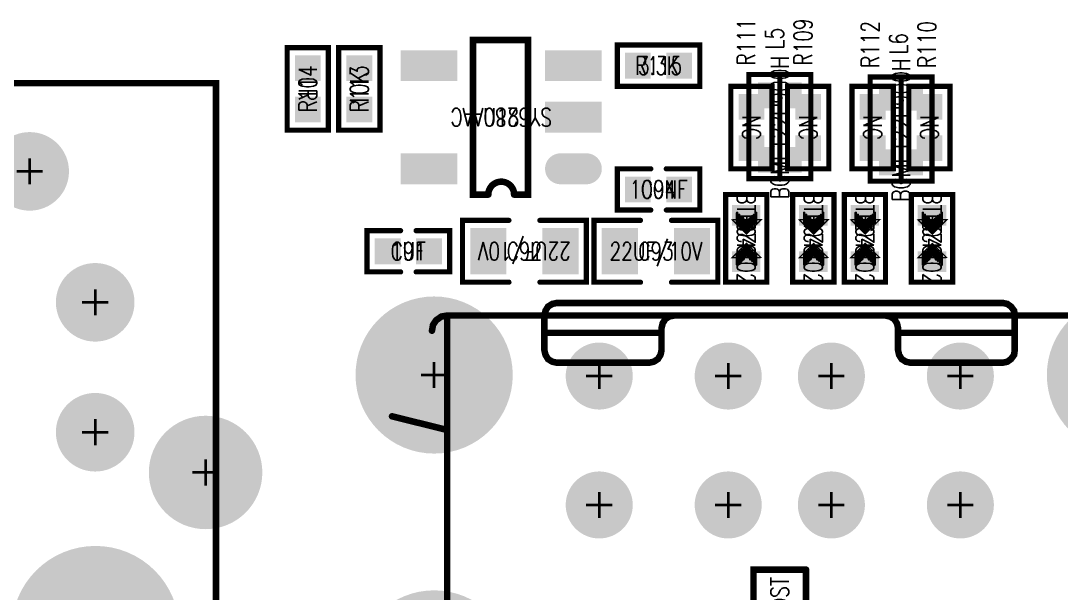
# Model space of a CAD drawing. Extents: x -4 to 157, y -7 to 87.
# Drawn here: x 74.79 to 94.95, y 5.72 to 16.82 of the extents above; entities that cross this region are included whole.
import ezdxf
from ezdxf.enums import TextEntityAlignment as Align

# ---------------------------------------------------------------- set-up
doc = ezdxf.new("R2010")
doc.units = 0
doc.linetypes.add('TRMIDX_0', pattern=[2, 1, 1])
doc.linetypes.add('TRMIDX_1', pattern=[2, 1, 1])
for name, color, linetype in [('ATTRIBUTE_01', 130, 'CONTINUOUS'), ('DRIL_PLTE_THRU_01', 3, 'CONTINUOUS'), ('DRIL_PLTE_THRU_02', 171, 'CONTINUOUS'), ('DRIL_PLTE_THRU_03', 222, 'CONTINUOUS'), ('DRIL_PLTE_THRU_04', 2, 'CONTINUOUS'), ('DRIL_SYMBOL', 254, 'CONTINUOUS'), ('PADS_BOT', 56, 'CONTINUOUS'), ('PADS_INNER', 96, 'CONTINUOUS'), ('PADS_TOP', 96, 'CONTINUOUS'), ('PART_NAME_126', 6, 'CONTINUOUS'), ('PART_TOP_2DLINE_00', 255, 'CONTINUOUS'), ('PART_TOP_2DLINE_126', 255, 'CONTINUOUS'), ('PART_TOP_COPPER_01', 255, 'CONTINUOUS')]:
    doc.layers.add(name, color=color, linetype=linetype)
doc.styles.add('W0$05', font='simplex', dxfattribs={"width": 0.75})

# ---------------------------------------------------------------- blocks, each defined once
blk = doc.blocks.new('SMOOTH_0$1')
at = {"const_width": 0.05}
blk.add_lwpolyline([(-0.025, 0, 1), (0.025, 0, 1)], format="xyb", close=True, dxfattribs=at)
blk = doc.blocks.new('PART_BODY_TOP_255')
at = {"layer": 'PART_TOP_2DLINE_126', "const_width": 0.1}
for points in [[(-0.15, 0.4), (-0.8, 0.4), (-0.8, -0.4), (-0.15, -0.4)], [(0.15, -0.4), (0.8, -0.4), (0.8, 0.4), (0.15, 0.4)]]:
    blk.add_lwpolyline(points, dxfattribs=at)
at = {"layer": 'PART_TOP_2DLINE_126'}
for p in [(-0.8, 0.4), (-0.15, 0.4), (0.15, 0.4), (0.8, 0.4), (-0.8, -0.4), (-0.15, -0.4), (0.15, -0.4), (0.8, -0.4)]:
    blk.add_blockref('SMOOTH_0$1', p, dxfattribs=at)
blk = doc.blocks.new('DRIL_HOLE_0')
blk.add_lwpolyline([(0, 0, 1), (0, 0, 1)], format="xyb", close=True)
blk = doc.blocks.new('PAD_0')
blk.add_lwpolyline([(0, 0, 1), (0, 0, 1)], format="xyb", close=True)
blk = doc.blocks.new('PAD_11')
at = {"const_width": 0.5}
blk.add_lwpolyline([(-0.25, 0), (0.25, 0)], dxfattribs=at)
blk = doc.blocks.new('STK_TOP_8')
at = {"layer": 'DRIL_PLTE_THRU_01'}
blk.add_blockref('DRIL_HOLE_0', (0, 0), dxfattribs=at)
at = {"layer": 'DRIL_PLTE_THRU_02'}
blk.add_blockref('DRIL_HOLE_0', (0, 0), dxfattribs=at)
at = {"layer": 'DRIL_PLTE_THRU_03'}
blk.add_blockref('DRIL_HOLE_0', (0, 0), dxfattribs=at)
at = {"layer": 'DRIL_PLTE_THRU_04'}
blk.add_blockref('DRIL_HOLE_0', (0, 0), dxfattribs=at)
at = {"layer": 'PADS_BOT'}
blk.add_blockref('PAD_0', (0, 0), dxfattribs=at)
at = {"layer": 'PADS_INNER'}
blk.add_blockref('PAD_0', (0, 0), dxfattribs=at)
at = {"layer": 'PADS_TOP'}
blk.add_blockref('PAD_11', (0, 0), dxfattribs=at)
blk = doc.blocks.new('SYM_TOP_6')
for name, p in [('PART_BODY_TOP_255', (0, 0)), ('STK_TOP_8', (-0.4, 0)), ('STK_TOP_8', (0.4, 0))]:
    blk.add_blockref(name, p)
blk = doc.blocks.new('PART_TOP_141')
blk.add_blockref('SYM_TOP_6', (0, 0))
at = {"layer": 'ATTRIBUTE_01', "style": 'W0$05', "width": 0.75}
blk.add_text('1UF', height=0.35, dxfattribs=at).set_placement((0, 0), align=Align.MIDDLE_CENTER)
at = {"layer": 'PART_NAME_126', "style": 'W0$05', "width": 0.75}
blk.add_text('C91', height=0.35, dxfattribs=at).set_placement((0, 0), align=Align.MIDDLE_CENTER)
blk = doc.blocks.new('PART_BODY_TOP_258')
at = {"layer": 'PART_TOP_2DLINE_126', "const_width": 0.1}
for points in [[(-0.3, 0.6), (-1.2, 0.6), (-1.2, -0.6), (-0.3, -0.6)], [(0.3, -0.6), (1.2, -0.6), (1.2, 0.6), (0.3, 0.6)]]:
    blk.add_lwpolyline(points, dxfattribs=at)
at = {"layer": 'PART_TOP_2DLINE_126'}
for p in [(-1.2, 0.6), (-0.3, 0.6), (0.3, 0.6), (1.2, 0.6), (-1.2, -0.6), (-0.3, -0.6), (0.3, -0.6), (1.2, -0.6)]:
    blk.add_blockref('SMOOTH_0$1', p, dxfattribs=at)
blk = doc.blocks.new('PAD_14')
at = {"const_width": 0.7}
blk.add_lwpolyline([(-0.45, 0), (0.45, 0)], dxfattribs=at)
blk = doc.blocks.new('STK_TOP_11')
at = {"layer": 'DRIL_PLTE_THRU_01'}
blk.add_blockref('DRIL_HOLE_0', (0, 0), dxfattribs=at)
at = {"layer": 'DRIL_PLTE_THRU_02'}
blk.add_blockref('DRIL_HOLE_0', (0, 0), dxfattribs=at)
at = {"layer": 'DRIL_PLTE_THRU_03'}
blk.add_blockref('DRIL_HOLE_0', (0, 0), dxfattribs=at)
at = {"layer": 'DRIL_PLTE_THRU_04'}
blk.add_blockref('DRIL_HOLE_0', (0, 0), dxfattribs=at)
at = {"layer": 'PADS_BOT'}
blk.add_blockref('PAD_0', (0, 0), dxfattribs=at)
at = {"layer": 'PADS_INNER'}
blk.add_blockref('PAD_0', (0, 0), dxfattribs=at)
at = {"layer": 'PADS_TOP', "rotation": 90}
blk.add_blockref('PAD_14', (0, 0), dxfattribs=at)
blk = doc.blocks.new('SYM_TOP_9')
for name, p in [('PART_BODY_TOP_258', (0, 0)), ('STK_TOP_11', (-0.7, 0)), ('STK_TOP_11', (0.7, 0))]:
    blk.add_blockref(name, p)
blk = doc.blocks.new('PART_TOP_142')
blk.add_blockref('SYM_TOP_9', (0, 0))
at = {"layer": 'ATTRIBUTE_01', "style": 'W0$05', "width": 0.75}
blk.add_text('22UF/10V', height=0.35, dxfattribs=at).set_placement((0, 0), align=Align.MIDDLE_CENTER)
at = {"layer": 'PART_NAME_126', "style": 'W0$05', "width": 0.75}
blk.add_text('C92', height=0.35, rotation=180, dxfattribs=at).set_placement((0, 0), align=Align.MIDDLE_CENTER)
blk = doc.blocks.new('PART_TOP_143')
blk.add_blockref('SYM_TOP_9', (0, 0))
at = {"layer": 'ATTRIBUTE_01', "style": 'W0$05', "width": 0.75}
blk.add_text('22UF/10V', height=0.35, dxfattribs=at).set_placement((0, 0), align=Align.MIDDLE_CENTER)
at = {"layer": 'PART_NAME_126', "style": 'W0$05', "width": 0.75}
blk.add_text('C93', height=0.35, dxfattribs=at).set_placement((0, 0), align=Align.MIDDLE_CENTER)
blk = doc.blocks.new('PART_TOP_144')
blk.add_blockref('SYM_TOP_6', (0, 0))
at = {"layer": 'ATTRIBUTE_01', "style": 'W0$05', "width": 0.75}
blk.add_text('100NF', height=0.35, dxfattribs=at).set_placement((0, 0), align=Align.MIDDLE_CENTER)
at = {"layer": 'PART_NAME_126', "style": 'W0$05', "width": 0.75}
blk.add_text('C94', height=0.35, dxfattribs=at).set_placement((0, 0), align=Align.MIDDLE_CENTER)
blk = doc.blocks.new('SMOOTH_0$0254')
at = {"const_width": 0.0127}
blk.add_lwpolyline([(-0.00635, 0, 1), (0.00635, 0, 1)], format="xyb", close=True, dxfattribs=at)
blk = doc.blocks.new('SMOOTH_0$0508')
at = {"const_width": 0.0254}
blk.add_lwpolyline([(-0.0127, 0, 1), (0.0127, 0, 1)], format="xyb", close=True, dxfattribs=at)
blk = doc.blocks.new('PART_BODY_TOP_264')
at = {"layer": 'PART_TOP_2DLINE_126', "const_width": 0.1}
blk.add_lwpolyline([(0.85, -0.4), (0.85, 0.4), (-0.85, 0.4), (-0.85, -0.4)], close=True, dxfattribs=at)
at = {"layer": 'PART_TOP_COPPER_01', "linetype": 'TRMIDX_0', "const_width": 0.0508}
for points in [[(-0.3048, 0.1905), (-0.4953, 0.1905)], [(-0.2667, 0.1524), (-0.4572, 0.1524)], [(-0.2413, 0.1143), (-0.4318, 0.1143)], [(-0.2159, 0.0889), (-0.4064, 0.0889)], [(-0.1905, 0.0635), (-0.381, 0.0635)], [(-0.1524, 0.0381), (-0.3429, 0.0381)], [(-0.1397, -0.0127), (-0.3302, -0.0127)], [(-0.127, 0.0127), (-0.3175, 0.0127)], [(-0.3048, -0.1778), (-0.4953, -0.1778)], [(-0.2667, -0.1397), (-0.4572, -0.1397)], [(-0.2286, -0.1016), (-0.4191, -0.1016)], [(-0.2032, -0.0635), (-0.3937, -0.0635)], [(-0.1651, -0.0381), (-0.3556, -0.0381)]]:
    blk.add_lwpolyline(points, dxfattribs=at)
at = {"layer": 'PART_TOP_COPPER_01', "linetype": 'TRMIDX_0', "const_width": 0.0254}
for points in [[(-0.3556, -0.2667), (-0.08255, 0.00635), (-0.36195, 0.28575), (-0.36195, -0.254), (-0.3556, -0.254)], [(-0.3048, -0.1651), (-0.1397, 0), (-0.31115, 0.17145), (-0.31115, -0.1524), (-0.3048, -0.1524)]]:
    blk.add_lwpolyline(points, close=True, dxfattribs=at)
at = {"layer": 'PART_TOP_COPPER_01', "linetype": 'TRMIDX_1', "const_width": 0.0254}
for points in [[(0.3683, 0.2794), (0.09525, 0.00635), (0.37465, -0.27305), (0.37465, 0.2667), (0.3683, 0.2667)], [(0.3175, 0.1778), (0.1524, 0.0127), (0.32385, -0.15875), (0.32385, 0.1651), (0.3175, 0.1651)]]:
    blk.add_lwpolyline(points, close=True, dxfattribs=at)
at = {"layer": 'PART_TOP_COPPER_01', "linetype": 'TRMIDX_1', "const_width": 0.0508}
for points in [[(0.3175, 0.1905), (0.508, 0.1905)], [(0.1397, 0), (0.3302, 0)], [(0.1524, 0.0254), (0.3429, 0.0254)], [(0.1651, -0.0254), (0.3556, -0.0254)], [(0.1778, 0.0508), (0.3683, 0.0508)], [(0.2159, 0.0762), (0.4064, 0.0762)], [(0.2413, 0.1143), (0.4318, 0.1143)], [(0.2794, 0.1524), (0.4699, 0.1524)], [(0.2032, -0.0508), (0.3937, -0.0508)], [(0.2286, -0.0762), (0.4191, -0.0762)], [(0.254, -0.1016), (0.4445, -0.1016)], [(0.2794, -0.1397), (0.4699, -0.1397)], [(0.3175, -0.1778), (0.508, -0.1778)]]:
    blk.add_lwpolyline(points, dxfattribs=at)
at = {"layer": 'PART_TOP_2DLINE_126'}
for p in [(-0.85, 0.4), (0.85, 0.4), (-0.85, -0.4), (0.85, -0.4)]:
    blk.add_blockref('SMOOTH_0$1', p, dxfattribs=at)
at = {"layer": 'PART_TOP_COPPER_01'}
for name, p in [('SMOOTH_0$0508', (-0.4953, 0.1905)), ('SMOOTH_0$0254', (-0.36195, 0.28575)), ('SMOOTH_0$0508', (-0.3048, 0.1905)), ('SMOOTH_0$0508', (0.3175, 0.1905)), ('SMOOTH_0$0254', (0.3683, 0.2794)), ('SMOOTH_0$0254', (0.3683, 0.2667)), ('SMOOTH_0$0254', (0.37465, 0.2667)), ('SMOOTH_0$0508', (0.508, 0.1905)), ('SMOOTH_0$0508', (-0.4572, 0.1524)), ('SMOOTH_0$0508', (-0.4318, 0.1143)), ('SMOOTH_0$0508', (-0.4064, 0.0889)), ('SMOOTH_0$0508', (-0.381, 0.0635)), ('SMOOTH_0$0508', (-0.3429, 0.0381)), ('SMOOTH_0$0508', (-0.3302, -0.0127)), ('SMOOTH_0$0508', (-0.3175, 0.0127)), ('SMOOTH_0$0254', (-0.31115, 0.17145)), ('SMOOTH_0$0508', (-0.2667, 0.1524)), ('SMOOTH_0$0508', (-0.2413, 0.1143)), ('SMOOTH_0$0508', (-0.2159, 0.0889)), ('SMOOTH_0$0508', (-0.1905, 0.0635)), ('SMOOTH_0$0508', (-0.1524, 0.0381)), ('SMOOTH_0$0508', (-0.1397, -0.0127)), ('SMOOTH_0$0508', (-0.127, 0.0127)), ('SMOOTH_0$0254', (-0.1397, 0)), ('SMOOTH_0$0254', (-0.08255, 0.00635)), ('SMOOTH_0$0254', (0.09525, 0.00635)), ('SMOOTH_0$0508', (0.1397, 0)), ('SMOOTH_0$0508', (0.1524, 0.0254)), ('SMOOTH_0$0254', (0.1524, 0.0127)), ('SMOOTH_0$0508', (0.1651, -0.0254)), ('SMOOTH_0$0508', (0.1778, 0.0508)), ('SMOOTH_0$0508', (0.2159, 0.0762)), ('SMOOTH_0$0508', (0.2413, 0.1143)), ('SMOOTH_0$0508', (0.2794, 0.1524)), ('SMOOTH_0$0254', (0.3175, 0.1778)), ('SMOOTH_0$0254', (0.3175, 0.1651)), ('SMOOTH_0$0508', (0.3302, 0)), ('SMOOTH_0$0254', (0.32385, 0.1651)), ('SMOOTH_0$0508', (0.3429, 0.0254)), ('SMOOTH_0$0508', (0.3556, -0.0254)), ('SMOOTH_0$0508', (0.3683, 0.0508)), ('SMOOTH_0$0508', (0.4064, 0.0762)), ('SMOOTH_0$0508', (0.4318, 0.1143)), ('SMOOTH_0$0508', (0.4699, 0.1524)), ('SMOOTH_0$0508', (-0.4953, -0.1778)), ('SMOOTH_0$0508', (-0.4572, -0.1397)), ('SMOOTH_0$0508', (-0.4191, -0.1016)), ('SMOOTH_0$0508', (-0.3937, -0.0635)), ('SMOOTH_0$0508', (-0.3556, -0.0381)), ('SMOOTH_0$0508', (-0.3048, -0.1778)), ('SMOOTH_0$0254', (-0.31115, -0.1524)), ('SMOOTH_0$0254', (-0.3048, -0.1524)), ('SMOOTH_0$0254', (-0.3048, -0.1651)), ('SMOOTH_0$0508', (-0.2667, -0.1397)), ('SMOOTH_0$0508', (-0.2286, -0.1016)), ('SMOOTH_0$0508', (-0.2032, -0.0635)), ('SMOOTH_0$0508', (-0.1651, -0.0381)), ('SMOOTH_0$0508', (0.2032, -0.0508)), ('SMOOTH_0$0508', (0.2286, -0.0762)), ('SMOOTH_0$0508', (0.254, -0.1016)), ('SMOOTH_0$0508', (0.2794, -0.1397)), ('SMOOTH_0$0508', (0.3175, -0.1778)), ('SMOOTH_0$0254', (0.32385, -0.15875)), ('SMOOTH_0$0508', (0.3937, -0.0508)), ('SMOOTH_0$0508', (0.4191, -0.0762)), ('SMOOTH_0$0508', (0.4445, -0.1016)), ('SMOOTH_0$0508', (0.4699, -0.1397)), ('SMOOTH_0$0508', (0.508, -0.1778)), ('SMOOTH_0$0254', (-0.36195, -0.254)), ('SMOOTH_0$0254', (-0.3556, -0.254)), ('SMOOTH_0$0254', (-0.3556, -0.2667)), ('SMOOTH_0$0254', (0.37465, -0.27305))]:
    blk.add_blockref(name, p, dxfattribs=at)
blk = doc.blocks.new('PAD_18')
at = {"const_width": 0.4}
blk.add_lwpolyline([(-0.275, 0), (0.275, 0)], dxfattribs=at)
blk = doc.blocks.new('STK_TOP_20')
at = {"layer": 'DRIL_PLTE_THRU_01'}
blk.add_blockref('DRIL_HOLE_0', (0, 0), dxfattribs=at)
at = {"layer": 'DRIL_PLTE_THRU_02'}
blk.add_blockref('DRIL_HOLE_0', (0, 0), dxfattribs=at)
at = {"layer": 'DRIL_PLTE_THRU_03'}
blk.add_blockref('DRIL_HOLE_0', (0, 0), dxfattribs=at)
at = {"layer": 'DRIL_PLTE_THRU_04'}
blk.add_blockref('DRIL_HOLE_0', (0, 0), dxfattribs=at)
at = {"layer": 'PADS_BOT'}
blk.add_blockref('PAD_0', (0, 0), dxfattribs=at)
at = {"layer": 'PADS_INNER'}
blk.add_blockref('PAD_0', (0, 0), dxfattribs=at)
at = {"layer": 'PADS_TOP', "rotation": 90}
blk.add_blockref('PAD_18', (0, 0), dxfattribs=at)
blk = doc.blocks.new('SYM_TOP_15')
for name, p in [('PART_BODY_TOP_264', (0, 0)), ('STK_TOP_20', (-0.45, 0)), ('STK_TOP_20', (0.45, 0))]:
    blk.add_blockref(name, p)
blk = doc.blocks.new('PART_TOP_163')
blk.add_blockref('SYM_TOP_15', (0, 0))
at = {"layer": 'ATTRIBUTE_01', "style": 'W0$05', "width": 0.75}
blk.add_text('BTR04G02', height=0.35, dxfattribs=at).set_placement((0, 0), align=Align.MIDDLE_CENTER)
at = {"layer": 'PART_NAME_126', "style": 'W0$05', "width": 0.75}
blk.add_text('D20', height=0.35, rotation=180, dxfattribs=at).set_placement((0, 0), align=Align.MIDDLE_CENTER)
blk = doc.blocks.new('PART_TOP_164')
blk.add_blockref('SYM_TOP_15', (0, 0))
at = {"layer": 'ATTRIBUTE_01', "style": 'W0$05', "width": 0.75}
blk.add_text('BTR04G02', height=0.35, dxfattribs=at).set_placement((0, 0), align=Align.MIDDLE_CENTER)
at = {"layer": 'PART_NAME_126', "style": 'W0$05', "width": 0.75}
blk.add_text('D21', height=0.35, rotation=180, dxfattribs=at).set_placement((0, 0), align=Align.MIDDLE_CENTER)
blk = doc.blocks.new('PART_TOP_165')
blk.add_blockref('SYM_TOP_15', (0, 0))
at = {"layer": 'ATTRIBUTE_01', "style": 'W0$05', "width": 0.75}
blk.add_text('BTR04G02', height=0.35, dxfattribs=at).set_placement((0, 0), align=Align.MIDDLE_CENTER)
at = {"layer": 'PART_NAME_126', "style": 'W0$05', "width": 0.75}
blk.add_text('D22', height=0.35, rotation=180, dxfattribs=at).set_placement((0, 0), align=Align.MIDDLE_CENTER)
blk = doc.blocks.new('PART_TOP_166')
blk.add_blockref('SYM_TOP_15', (0, 0))
at = {"layer": 'ATTRIBUTE_01', "style": 'W0$05', "width": 0.75}
blk.add_text('BTR04G02', height=0.35, dxfattribs=at).set_placement((0, 0), align=Align.MIDDLE_CENTER)
at = {"layer": 'PART_NAME_126', "style": 'W0$05', "width": 0.75}
blk.add_text('D23', height=0.35, rotation=180, dxfattribs=at).set_placement((0, 0), align=Align.MIDDLE_CENTER)
blk = doc.blocks.new('SMOOTH_0$127')
at = {"const_width": 0.0635}
blk.add_lwpolyline([(-0.03175, 0, 1), (0.03175, 0, 1)], format="xyb", close=True, dxfattribs=at)
blk = doc.blocks.new('PART_BODY_TOP_281')
at = {"layer": 'PART_TOP_2DLINE_126', "const_width": 0.127}
blk.add_lwpolyline([(13.77, -19.64), (-2.33, -19.64), (-2.33, 1.71), (13.77, 1.71)], close=True, dxfattribs=at)
at = {"layer": 'PART_TOP_2DLINE_126'}
blk.add_blockref('SMOOTH_0$127', (13.77, 1.71), dxfattribs=at)
blk = doc.blocks.new('DRIL_SYMBOL_0$9')
at = {"layer": 'DRIL_SYMBOL', "const_width": 0.0508}
for points in [[(0, -0.254), (0, 0.254)], [(-0.254, 0), (0.254, 0)]]:
    blk.add_lwpolyline(points, dxfattribs=at)
blk = doc.blocks.new('DRIL_HOLE_0$9')
at = {"const_width": 0.45}
blk.add_lwpolyline([(-0.225, 0, 1), (0.225, 0, 1)], format="xyb", close=True, dxfattribs=at)
blk.add_blockref('DRIL_SYMBOL_0$9', (0, 0))
blk = doc.blocks.new('PAD_47')
at = {"const_width": 0.55}
blk.add_lwpolyline([(0, -0.275, 1), (0, 0.275, 1)], format="xyb", close=True, dxfattribs=at)
blk = doc.blocks.new('PAD_5')
at = {"const_width": 0.762}
blk.add_lwpolyline([(0, -0.381, 1), (0, 0.381, 1)], format="xyb", close=True, dxfattribs=at)
blk = doc.blocks.new('STK_TOP_45')
at = {"layer": 'DRIL_PLTE_THRU_01'}
blk.add_blockref('DRIL_HOLE_0$9', (0, 0), dxfattribs=at)
at = {"layer": 'DRIL_PLTE_THRU_02'}
blk.add_blockref('DRIL_HOLE_0$9', (0, 0), dxfattribs=at)
at = {"layer": 'DRIL_PLTE_THRU_03'}
blk.add_blockref('DRIL_HOLE_0$9', (0, 0), dxfattribs=at)
at = {"layer": 'DRIL_PLTE_THRU_04'}
blk.add_blockref('DRIL_HOLE_0$9', (0, 0), dxfattribs=at)
at = {"layer": 'PADS_BOT'}
blk.add_blockref('PAD_5', (0, 0), dxfattribs=at)
at = {"layer": 'PADS_INNER'}
blk.add_blockref('PAD_47', (0, 0), dxfattribs=at)
at = {"layer": 'PADS_TOP'}
blk.add_blockref('PAD_5', (0, 0), dxfattribs=at)
blk = doc.blocks.new('DRIL_SYMBOL_1$6')
at = {"layer": 'DRIL_SYMBOL', "const_width": 0.0508}
for points in [[(0, -0.254), (0, 0.254)], [(-0.254, 0), (0.254, 0)]]:
    blk.add_lwpolyline(points, dxfattribs=at)
blk = doc.blocks.new('DRIL_HOLE_1$6')
at = {"const_width": 0.8}
blk.add_lwpolyline([(-0.4, 0, 1), (0.4, 0, 1)], format="xyb", close=True, dxfattribs=at)
blk.add_blockref('DRIL_SYMBOL_1$6', (0, 0))
blk = doc.blocks.new('PAD_48')
at = {"const_width": 1.1}
blk.add_lwpolyline([(0, -0.55, 1), (0, 0.55, 1)], format="xyb", close=True, dxfattribs=at)
blk = doc.blocks.new('PAD_50')
at = {"const_width": 1}
blk.add_lwpolyline([(0, -0.5, 1), (0, 0.5, 1)], format="xyb", close=True, dxfattribs=at)
blk = doc.blocks.new('STK_TOP_47')
at = {"layer": 'DRIL_PLTE_THRU_01'}
blk.add_blockref('DRIL_HOLE_1$6', (0, 0), dxfattribs=at)
at = {"layer": 'DRIL_PLTE_THRU_02'}
blk.add_blockref('DRIL_HOLE_1$6', (0, 0), dxfattribs=at)
at = {"layer": 'DRIL_PLTE_THRU_03'}
blk.add_blockref('DRIL_HOLE_1$6', (0, 0), dxfattribs=at)
at = {"layer": 'DRIL_PLTE_THRU_04'}
blk.add_blockref('DRIL_HOLE_1$6', (0, 0), dxfattribs=at)
at = {"layer": 'PADS_BOT'}
blk.add_blockref('PAD_48', (0, 0), dxfattribs=at)
at = {"layer": 'PADS_INNER'}
blk.add_blockref('PAD_48', (0, 0), dxfattribs=at)
at = {"layer": 'PADS_TOP'}
blk.add_blockref('PAD_50', (0, 0), dxfattribs=at)
blk = doc.blocks.new('DRIL_SYMBOL_3$25')
at = {"layer": 'DRIL_SYMBOL', "const_width": 0.0508}
for points in [[(0, -0.254), (0, 0.254)], [(-0.254, 0), (0.254, 0)]]:
    blk.add_lwpolyline(points, dxfattribs=at)
blk = doc.blocks.new('DRIL_HOLE_3$25')
at = {"const_width": 1.625}
blk.add_lwpolyline([(-0.8125, 0, 1), (0.8125, 0, 1)], format="xyb", close=True, dxfattribs=at)
blk.add_blockref('DRIL_SYMBOL_3$25', (0, 0))
blk = doc.blocks.new('PAD_51')
at = {"const_width": 1.625}
blk.add_lwpolyline([(0, -0.8125, 1), (0, 0.8125, 1)], format="xyb", close=True, dxfattribs=at)
blk = doc.blocks.new('STK_TOP_48')
at = {"layer": 'DRIL_PLTE_THRU_01'}
blk.add_blockref('DRIL_HOLE_3$25', (0, 0), dxfattribs=at)
at = {"layer": 'DRIL_PLTE_THRU_02'}
blk.add_blockref('DRIL_HOLE_3$25', (0, 0), dxfattribs=at)
at = {"layer": 'DRIL_PLTE_THRU_03'}
blk.add_blockref('DRIL_HOLE_3$25', (0, 0), dxfattribs=at)
at = {"layer": 'DRIL_PLTE_THRU_04'}
blk.add_blockref('DRIL_HOLE_3$25', (0, 0), dxfattribs=at)
at = {"layer": 'PADS_BOT'}
blk.add_blockref('PAD_51', (0, 0), dxfattribs=at)
at = {"layer": 'PADS_INNER'}
blk.add_blockref('PAD_51', (0, 0), dxfattribs=at)
at = {"layer": 'PADS_TOP'}
blk.add_blockref('PAD_51', (0, 0), dxfattribs=at)
blk = doc.blocks.new('SYM_TOP_32')
for name, p in [('PART_BODY_TOP_281', (0, 0)), ('STK_TOP_45', (10.16, 0)), ('STK_TOP_45', (11.43, -2.54)), ('STK_TOP_45', (11.43, -5.06)), ('STK_TOP_47', (13.57, -5.84)), ('STK_TOP_48', (11.435, -8.89))]:
    blk.add_blockref(name, p)
blk = doc.blocks.new('PART_TOP_228')
blk.add_blockref('SYM_TOP_32', (0, 0))
blk = doc.blocks.new('PART_BODY_TOP_286')
at = {"layer": 'PART_TOP_2DLINE_126', "const_width": 0.1}
blk.add_lwpolyline([(-0.99, -0.6), (-0.99, 0.6), (1.03, 0.6), (1.03, -0.6)], close=True, dxfattribs=at)
blk.add_lwpolyline([(-1, -0.002), (1, -0.002)], dxfattribs=at)
at = {"layer": 'PART_TOP_2DLINE_126'}
for p in [(-0.99, 0.6), (1.03, 0.6), (-1, -0.002), (1, -0.002), (-0.99, -0.6), (1.03, -0.6)]:
    blk.add_blockref('SMOOTH_0$1', p, dxfattribs=at)
blk = doc.blocks.new('PAD_62')
at = {"const_width": 0.3}
blk.add_lwpolyline([(-0.25, 0), (0.25, 0)], dxfattribs=at)
blk = doc.blocks.new('STK_TOP_57')
at = {"layer": 'DRIL_PLTE_THRU_01'}
blk.add_blockref('DRIL_HOLE_0', (0, 0), dxfattribs=at)
at = {"layer": 'DRIL_PLTE_THRU_02'}
blk.add_blockref('DRIL_HOLE_0', (0, 0), dxfattribs=at)
at = {"layer": 'DRIL_PLTE_THRU_03'}
blk.add_blockref('DRIL_HOLE_0', (0, 0), dxfattribs=at)
at = {"layer": 'DRIL_PLTE_THRU_04'}
blk.add_blockref('DRIL_HOLE_0', (0, 0), dxfattribs=at)
at = {"layer": 'PADS_BOT'}
blk.add_blockref('PAD_0', (0, 0), dxfattribs=at)
at = {"layer": 'PADS_INNER'}
blk.add_blockref('PAD_0', (0, 0), dxfattribs=at)
at = {"layer": 'PADS_TOP'}
blk.add_blockref('PAD_62', (0, 0), dxfattribs=at)
blk = doc.blocks.new('SYM_TOP_37')
for name, p in [('PART_BODY_TOP_286', (0, 0)), ('STK_TOP_57', (-0.625, 0.275)), ('STK_TOP_57', (0.625, 0.275)), ('STK_TOP_57', (-0.625, -0.275)), ('STK_TOP_57', (0.625, -0.275))]:
    blk.add_blockref(name, p)
blk = doc.blocks.new('PART_TOP_242')
blk.add_blockref('SYM_TOP_37', (0, 0))
at = {"layer": 'ATTRIBUTE_01', "style": 'W0$05', "width": 0.75}
blk.add_text('BCMF122P900H', height=0.35, dxfattribs=at).set_placement((0, 0), align=Align.MIDDLE_CENTER)
at = {"layer": 'PART_NAME_126', "style": 'W0$05', "width": 0.75}
blk.add_text('L5', height=0.35, dxfattribs=at).set_placement((1.725, 0.1), align=Align.MIDDLE_CENTER)
blk = doc.blocks.new('PART_TOP_243')
blk.add_blockref('SYM_TOP_37', (0, 0))
at = {"layer": 'ATTRIBUTE_01', "style": 'W0$05', "width": 0.75}
blk.add_text('BCMF122P900H', height=0.35, dxfattribs=at).set_placement((0, 0), align=Align.MIDDLE_CENTER)
at = {"layer": 'PART_NAME_126', "style": 'W0$05', "width": 0.75}
blk.add_text('L6', height=0.35, dxfattribs=at).set_placement((1.675, 0.05), align=Align.MIDDLE_CENTER)
blk = doc.blocks.new('PART_BODY_TOP_272')
at = {"layer": 'PART_TOP_2DLINE_126', "const_width": 0.1}
blk.add_lwpolyline([(-0.8, 0.4), (0.8, 0.4), (0.8, -0.4), (-0.8, -0.4)], close=True, dxfattribs=at)
at = {"layer": 'PART_TOP_2DLINE_126'}
for p in [(-0.8, 0.4), (0.8, 0.4), (-0.8, -0.4), (0.8, -0.4)]:
    blk.add_blockref('SMOOTH_0$1', p, dxfattribs=at)
blk = doc.blocks.new('SYM_TOP_23')
for name, p in [('PART_BODY_TOP_272', (0, 0)), ('STK_TOP_8', (-0.4, 0)), ('STK_TOP_8', (0.4, 0))]:
    blk.add_blockref(name, p)
blk = doc.blocks.new('PART_TOP_277')
blk.add_blockref('SYM_TOP_23', (0, 0))
at = {"layer": 'ATTRIBUTE_01', "style": 'W0$05', "width": 0.75}
blk.add_text('NC', height=0.35, dxfattribs=at).set_placement((0, 0), align=Align.MIDDLE_CENTER)
at = {"layer": 'PART_NAME_126', "style": 'W0$05', "width": 0.75}
blk.add_text('R109', height=0.35, rotation=180, dxfattribs=at).set_placement((-1.660014, -0.1), align=Align.MIDDLE_CENTER)
blk = doc.blocks.new('PART_TOP_279')
blk.add_blockref('SYM_TOP_23', (0, 0))
at = {"layer": 'ATTRIBUTE_01', "style": 'W0$05', "width": 0.75}
blk.add_text('NC', height=0.35, dxfattribs=at).set_placement((0, 0), align=Align.MIDDLE_CENTER)
at = {"layer": 'PART_NAME_126', "style": 'W0$05', "width": 0.75}
blk.add_text('R110', height=0.35, rotation=180, dxfattribs=at).set_placement((-1.610014, -0.05), align=Align.MIDDLE_CENTER)
blk = doc.blocks.new('PART_TOP_280')
blk.add_blockref('SYM_TOP_23', (0, 0))
at = {"layer": 'ATTRIBUTE_01', "style": 'W0$05', "width": 0.75}
blk.add_text('NC', height=0.35, dxfattribs=at).set_placement((0, 0), align=Align.MIDDLE_CENTER)
at = {"layer": 'PART_NAME_126', "style": 'W0$05', "width": 0.75}
blk.add_text('R111', height=0.35, rotation=180, dxfattribs=at).set_placement((-1.660014, -0.1), align=Align.MIDDLE_CENTER)
blk = doc.blocks.new('PART_TOP_281')
blk.add_blockref('SYM_TOP_23', (0, 0))
at = {"layer": 'ATTRIBUTE_01', "style": 'W0$05', "width": 0.75}
blk.add_text('NC', height=0.35, dxfattribs=at).set_placement((0, 0), align=Align.MIDDLE_CENTER)
at = {"layer": 'PART_NAME_126', "style": 'W0$05', "width": 0.75}
blk.add_text('R112', height=0.35, rotation=180, dxfattribs=at).set_placement((-1.610014, -0.05), align=Align.MIDDLE_CENTER)
blk = doc.blocks.new('PART_TOP_282')
blk.add_blockref('SYM_TOP_23', (0, 0))
at = {"layer": 'ATTRIBUTE_01', "style": 'W0$05', "width": 0.75}
blk.add_text('10K', height=0.35, dxfattribs=at).set_placement((0, 0), align=Align.MIDDLE_CENTER)
at = {"layer": 'PART_NAME_126', "style": 'W0$05', "width": 0.75}
blk.add_text('R113', height=0.35, dxfattribs=at).set_placement((0, 0), align=Align.MIDDLE_CENTER)
blk = doc.blocks.new('PART_TOP_283')
blk.add_blockref('SYM_TOP_23', (0, 0))
at = {"layer": 'ATTRIBUTE_01', "style": 'W0$05', "width": 0.75}
blk.add_text('0R', height=0.35, dxfattribs=at).set_placement((0, 0), align=Align.MIDDLE_CENTER)
at = {"layer": 'PART_NAME_126', "style": 'W0$05', "width": 0.75}
blk.add_text('R114', height=0.35, rotation=180, dxfattribs=at).set_placement((0, 0), align=Align.MIDDLE_CENTER)
blk = doc.blocks.new('PART_TOP_284')
blk.add_blockref('SYM_TOP_23', (0, 0))
at = {"layer": 'ATTRIBUTE_01', "style": 'W0$05', "width": 0.75}
blk.add_text('3.3K', height=0.35, dxfattribs=at).set_placement((0, 0), align=Align.MIDDLE_CENTER)
at = {"layer": 'PART_NAME_126', "style": 'W0$05', "width": 0.75}
blk.add_text('R115', height=0.35, dxfattribs=at).set_placement((0, 0), align=Align.MIDDLE_CENTER)
blk = doc.blocks.new('PART_BODY_TOP_302')
at = {"layer": 'PART_TOP_2DLINE_00', "const_width": 0.127}
blk.add_lwpolyline([(-0.25, 1.5, 1), (0.25, 1.5), (0.547, 1.5), (0.547, -1.5), (-0.521, -1.5), (-0.521, 1.5)], format="xyb", close=True, dxfattribs=at)
at = {"layer": 'PART_TOP_2DLINE_00'}
for p in [(-0.521, 1.5), (-0.25, 1.5), (0.25, 1.5), (0.547, 1.5), (-0.521, -1.5), (0.547, -1.5)]:
    blk.add_blockref('SMOOTH_0$127', p, dxfattribs=at)
blk = doc.blocks.new('PAD_81')
at = {"const_width": 0.3}
blk.add_lwpolyline([(-0.25, -0.15), (0.25, -0.15, 1), (0.25, 0.15), (-0.25, 0.15, 1)], format="xyb", close=True, dxfattribs=at)
blk = doc.blocks.new('STK_TOP_79')
at = {"layer": 'DRIL_PLTE_THRU_01'}
blk.add_blockref('DRIL_HOLE_0', (0, 0), dxfattribs=at)
at = {"layer": 'DRIL_PLTE_THRU_02'}
blk.add_blockref('DRIL_HOLE_0', (0, 0), dxfattribs=at)
at = {"layer": 'DRIL_PLTE_THRU_03'}
blk.add_blockref('DRIL_HOLE_0', (0, 0), dxfattribs=at)
at = {"layer": 'DRIL_PLTE_THRU_04'}
blk.add_blockref('DRIL_HOLE_0', (0, 0), dxfattribs=at)
at = {"layer": 'PADS_BOT'}
blk.add_blockref('PAD_0', (0, 0), dxfattribs=at)
at = {"layer": 'PADS_INNER'}
blk.add_blockref('PAD_0', (0, 0), dxfattribs=at)
at = {"layer": 'PADS_TOP'}
blk.add_blockref('PAD_81', (0, 0), dxfattribs=at)
blk = doc.blocks.new('PAD_82')
at = {"const_width": 0.6}
blk.add_lwpolyline([(-0.55, 0), (0.55, 0)], dxfattribs=at)
blk = doc.blocks.new('STK_TOP_80')
at = {"layer": 'DRIL_PLTE_THRU_01'}
blk.add_blockref('DRIL_HOLE_0', (0, 0), dxfattribs=at)
at = {"layer": 'DRIL_PLTE_THRU_02'}
blk.add_blockref('DRIL_HOLE_0', (0, 0), dxfattribs=at)
at = {"layer": 'DRIL_PLTE_THRU_03'}
blk.add_blockref('DRIL_HOLE_0', (0, 0), dxfattribs=at)
at = {"layer": 'DRIL_PLTE_THRU_04'}
blk.add_blockref('DRIL_HOLE_0', (0, 0), dxfattribs=at)
at = {"layer": 'PADS_BOT'}
blk.add_blockref('PAD_0', (0, 0), dxfattribs=at)
at = {"layer": 'PADS_INNER'}
blk.add_blockref('PAD_0', (0, 0), dxfattribs=at)
at = {"layer": 'PADS_TOP'}
blk.add_blockref('PAD_82', (0, 0), dxfattribs=at)
blk = doc.blocks.new('SYM_TOP_53')
for name, p in [('PART_BODY_TOP_302', (0, 0)), ('STK_TOP_79', (-1.4, 1)), ('STK_TOP_80', (1.4, 1)), ('STK_TOP_80', (-1.4, 0)), ('STK_TOP_80', (-1.4, -1)), ('STK_TOP_80', (1.4, -1))]:
    blk.add_blockref(name, p)
blk = doc.blocks.new('PART_TOP_471')
blk.add_blockref('SYM_TOP_53', (0, 0))
at = {"layer": 'ATTRIBUTE_01', "style": 'W0$05', "width": 0.75}
blk.add_text('SY6280AAC', height=0.35, dxfattribs=at).set_placement((0, 0), align=Align.MIDDLE_CENTER)
at = {"layer": 'PART_NAME_126', "style": 'W0$05', "width": 0.75}
blk.add_text('U18', height=0.35, rotation=180, dxfattribs=at).set_placement((0, 0), align=Align.MIDDLE_CENTER)
blk = doc.blocks.new('PART_BODY_TOP_324')
at = {"layer": 'PART_TOP_2DLINE_126', "const_width": 0.127}
for points in [[(4.634, 6.447), (4.899, 7.516)], [(6.854, 6.447), (6.834, 6.559), (6.763, 6.661), (6.671, 6.722), (6.559, 6.742)], [(0.866, 6.447), (4.685, 6.447)], [(6.274, 6.447), (3.218, 6.447)], [(4.685, 6.447), (6.854, 6.447)], [(6.325, 6.447), (6.518, 6.447)], [(6.854, 6.447), (6.854, 4.563)], [(7.099, 4.318), (7.079, 4.41), (7.028, 4.492), (6.946, 4.542), (6.854, 4.563), (6.182, 4.563), (6.091, 4.542), (6.009, 4.492), (5.958, 4.41), (5.938, 4.318)], [(6.518, 4.563), (6.518, 2.292)], [(6.854, 4.563), (6.854, 2.047)], [(5.938, 2.536), (5.938, 4.318)], [(7.099, 4.318), (7.099, -4.318)], [(5.938, 2.536), (5.958, 2.444), (6.009, 2.363), (6.091, 2.312), (6.182, 2.292)], [(6.61, 2.292), (6.182, 2.292)], [(6.854, -2.047), (6.854, 2.047), (6.834, 2.149), (6.783, 2.22), (6.702, 2.271), (6.61, 2.292)], [(0.662, 0.509), (0.662, -0.509), (1.925, -0.509)], [(0.662, 0.509), (1.925, 0.509), (1.925, -0.509)], [(6.61, -2.292), (6.702, -2.271), (6.783, -2.22), (6.834, -2.139), (6.854, -2.047)], [(6.854, -2.047), (6.854, -4.553), (6.946, -4.542), (7.028, -4.481), (7.079, -4.41), (7.099, -4.318)], [(6.854, -5.021), (6.854, -2.047)], [(6.61, -2.292), (6.182, -2.292), (6.091, -2.312), (6.009, -2.363), (5.958, -2.444), (5.938, -2.536), (5.938, -4.318)], [(6.518, -2.292), (6.518, -4.553)], [(5.938, -4.318), (5.958, -4.41), (6.009, -4.481), (6.091, -4.542), (6.182, -4.553)], [(6.854, -4.553), (6.946, -4.542), (7.028, -4.481), (7.079, -4.41), (7.099, -4.318)], [(6.182, -4.553), (6.854, -4.553)], [(6.559, -4.553), (6.854, -4.553)], [(6.854, -6.447), (6.854, -4.553)]]:
    blk.add_lwpolyline(points, dxfattribs=at)
at = {"layer": 'PART_TOP_2DLINE_126'}
for p in [(4.899, 7.516), (6.559, 6.742), (6.671, 6.722), (6.763, 6.661), (3.218, 6.447), (4.634, 6.447), (4.685, 6.447), (4.685, 6.447), (6.274, 6.447), (6.325, 6.447), (6.518, 6.447), (6.834, 6.559), (6.854, 6.447), (6.854, 6.447), (6.854, 6.447), (5.958, 4.41), (6.009, 4.492), (6.091, 4.542), (6.182, 4.563), (6.518, 4.563), (6.854, 4.563), (6.854, 4.563), (6.854, 4.563), (6.946, 4.542), (7.028, 4.492), (7.079, 4.41), (5.938, 4.318), (5.938, 4.318), (7.099, 4.318), (7.099, 4.318), (5.938, 2.536), (5.938, 2.536), (5.958, 2.444), (6.009, 2.363), (6.091, 2.312), (6.182, 2.292), (6.182, 2.292), (6.518, 2.292), (6.61, 2.292), (6.61, 2.292), (6.702, 2.271), (6.783, 2.22), (6.834, 2.149), (6.854, 2.047), (6.854, 2.047), (1.925, 0.509), (1.925, -0.509), (1.925, -0.509), (6.854, -2.047), (6.854, -2.047), (6.854, -2.047), (6.854, -2.047), (6.702, -2.271), (6.783, -2.22), (6.834, -2.139), (5.958, -2.444), (6.009, -2.363), (6.091, -2.312), (6.182, -2.292), (6.518, -2.292), (6.61, -2.292), (6.61, -2.292), (5.938, -2.536), (5.938, -4.318), (5.938, -4.318), (5.958, -4.41), (6.009, -4.481), (7.028, -4.481), (7.028, -4.481), (7.079, -4.41), (7.079, -4.41), (7.099, -4.318), (7.099, -4.318), (7.099, -4.318), (6.091, -4.542), (6.182, -4.553), (6.182, -4.553), (6.518, -4.553), (6.559, -4.553), (6.854, -4.553), (6.854, -4.553), (6.854, -4.553), (6.854, -4.553), (6.854, -4.553), (6.946, -4.542), (6.946, -4.542), (6.854, -5.021)]:
    blk.add_blockref('SMOOTH_0$127', p, dxfattribs=at)
blk = doc.blocks.new('PAD_108')
at = {"const_width": 0.45}
blk.add_lwpolyline([(0, -0.225, 1), (0, 0.225, 1)], format="xyb", close=True, dxfattribs=at)
blk = doc.blocks.new('PAD_31')
at = {"const_width": 0.65}
blk.add_lwpolyline([(0, -0.325, 1), (0, 0.325, 1)], format="xyb", close=True, dxfattribs=at)
blk = doc.blocks.new('STK_TOP_108')
at = {"layer": 'DRIL_PLTE_THRU_01'}
blk.add_blockref('DRIL_HOLE_0$9', (0, 0), dxfattribs=at)
at = {"layer": 'DRIL_PLTE_THRU_02'}
blk.add_blockref('DRIL_HOLE_0$9', (0, 0), dxfattribs=at)
at = {"layer": 'DRIL_PLTE_THRU_03'}
blk.add_blockref('DRIL_HOLE_0$9', (0, 0), dxfattribs=at)
at = {"layer": 'DRIL_PLTE_THRU_04'}
blk.add_blockref('DRIL_HOLE_0$9', (0, 0), dxfattribs=at)
at = {"layer": 'PADS_BOT'}
blk.add_blockref('PAD_31', (0, 0), dxfattribs=at)
at = {"layer": 'PADS_INNER'}
blk.add_blockref('PAD_108', (0, 0), dxfattribs=at)
at = {"layer": 'PADS_TOP'}
blk.add_blockref('PAD_31', (0, 0), dxfattribs=at)
blk = doc.blocks.new('DRIL_SYMBOL_2$3')
at = {"layer": 'DRIL_SYMBOL', "const_width": 0.0508}
for points in [[(0, -0.254), (0, 0.254)], [(-0.254, 0), (0.254, 0)]]:
    blk.add_lwpolyline(points, dxfattribs=at)
blk = doc.blocks.new('DRIL_HOLE_2$3')
at = {"const_width": 1.15}
blk.add_lwpolyline([(-0.575, 0, 1), (0.575, 0, 1)], format="xyb", close=True, dxfattribs=at)
blk.add_blockref('DRIL_SYMBOL_2$3', (0, 0))
blk = doc.blocks.new('PAD_109')
at = {"const_width": 1.25}
blk.add_lwpolyline([(0, -0.625, 1), (0, 0.625, 1)], format="xyb", close=True, dxfattribs=at)
blk = doc.blocks.new('PAD_110')
at = {"const_width": 1.524}
blk.add_lwpolyline([(0, -0.762, 1), (0, 0.762, 1)], format="xyb", close=True, dxfattribs=at)
blk = doc.blocks.new('STK_TOP_109')
at = {"layer": 'DRIL_PLTE_THRU_01'}
blk.add_blockref('DRIL_HOLE_2$3', (0, 0), dxfattribs=at)
at = {"layer": 'DRIL_PLTE_THRU_02'}
blk.add_blockref('DRIL_HOLE_2$3', (0, 0), dxfattribs=at)
at = {"layer": 'DRIL_PLTE_THRU_03'}
blk.add_blockref('DRIL_HOLE_2$3', (0, 0), dxfattribs=at)
at = {"layer": 'DRIL_PLTE_THRU_04'}
blk.add_blockref('DRIL_HOLE_2$3', (0, 0), dxfattribs=at)
at = {"layer": 'PADS_BOT'}
blk.add_blockref('PAD_110', (0, 0), dxfattribs=at)
at = {"layer": 'PADS_INNER'}
blk.add_blockref('PAD_109', (0, 0), dxfattribs=at)
at = {"layer": 'PADS_TOP'}
blk.add_blockref('PAD_110', (0, 0), dxfattribs=at)
blk = doc.blocks.new('DRIL_SYMBOL_2$286')
at = {"layer": 'DRIL_SYMBOL', "const_width": 0.0508}
for points in [[(0, -0.254), (0, 0.254)], [(-0.254, 0), (0.254, 0)]]:
    blk.add_lwpolyline(points, dxfattribs=at)
blk = doc.blocks.new('DRIL_HOLE_2$286')
at = {"const_width": 1.143}
blk.add_lwpolyline([(-0.5715, 0, 1), (0.5715, 0, 1)], format="xyb", close=True, dxfattribs=at)
blk.add_blockref('DRIL_SYMBOL_2$286', (0, 0))
blk = doc.blocks.new('STK_TOP_110')
at = {"layer": 'DRIL_PLTE_THRU_01'}
blk.add_blockref('DRIL_HOLE_2$286', (0, 0), dxfattribs=at)
at = {"layer": 'DRIL_PLTE_THRU_02'}
blk.add_blockref('DRIL_HOLE_2$286', (0, 0), dxfattribs=at)
at = {"layer": 'DRIL_PLTE_THRU_03'}
blk.add_blockref('DRIL_HOLE_2$286', (0, 0), dxfattribs=at)
at = {"layer": 'DRIL_PLTE_THRU_04'}
blk.add_blockref('DRIL_HOLE_2$286', (0, 0), dxfattribs=at)
at = {"layer": 'PADS_BOT'}
blk.add_blockref('PAD_110', (0, 0), dxfattribs=at)
at = {"layer": 'PADS_INNER'}
blk.add_blockref('PAD_109', (0, 0), dxfattribs=at)
at = {"layer": 'PADS_TOP'}
blk.add_blockref('PAD_110', (0, 0), dxfattribs=at)
blk = doc.blocks.new('SYM_TOP_75')
for name, p in [('STK_TOP_109', (0, 6.7)), ('STK_TOP_110', (5.7, 6.7)), ('PART_BODY_TOP_324', (0, 0)), ('STK_TOP_108', (3.18, 3.5)), ('STK_TOP_108', (5.68, 3.5)), ('STK_TOP_108', (3.18, 1)), ('STK_TOP_108', (5.68, 1)), ('STK_TOP_108', (3.18, -1)), ('STK_TOP_108', (5.68, -1)), ('STK_TOP_108', (3.18, -3.5)), ('STK_TOP_108', (5.68, -3.5)), ('STK_TOP_110', (0, -6.7)), ('STK_TOP_110', (5.7, -6.7))]:
    blk.add_blockref(name, p)
blk = doc.blocks.new('PART_TOP_544')
blk.add_blockref('SYM_TOP_75', (0, 0))
at = {"layer": 'ATTRIBUTE_01', "style": 'W0$05', "width": 0.75}
blk.add_text('DOUBLE-USB-HOST', height=0.35, dxfattribs=at).set_placement((0, 0), align=Align.MIDDLE_CENTER)

msp = doc.modelspace()

# ---------------------------------------------------------------- block references
for name, p, rotation in [('PART_TOP_280', (88.95, 14.75), 270), ('PART_TOP_277', (90.05, 14.75), 270), ('PART_TOP_281', (91.3, 14.75), 270), ('PART_TOP_279', (92.4, 14.75), 270), ('PART_TOP_242', (89.5, 14.75), 90), ('PART_TOP_243', (91.85, 14.7), 90), ('PART_TOP_283', (80.35, 15.5), 270), ('PART_TOP_282', (81.35, 15.5), 90), ('PART_TOP_471', (84.1, 14.95), 180), ('PART_TOP_163', (88.85, 12.6), 270), ('PART_TOP_164', (90.15, 12.6), 270), ('PART_TOP_166', (91.15, 12.6), 270), ('PART_TOP_165', (92.45, 12.6), 270), ('PART_TOP_142', (84.55, 12.35), 180), ('PART_TOP_544', (89.5, 4.25), 90)]:
    msp.add_blockref(name, p, dxfattribs=dict(rotation=rotation))
for name, p in [('PART_TOP_284', (87.15, 15.95)), ('PART_TOP_228', (64.8, 13.9)), ('PART_TOP_144', (87.15, 13.55)), ('PART_TOP_143', (87.1, 12.35)), ('PART_TOP_141', (82.3, 12.35))]:
    msp.add_blockref(name, p)

doc.saveas('drawing.dxf')
